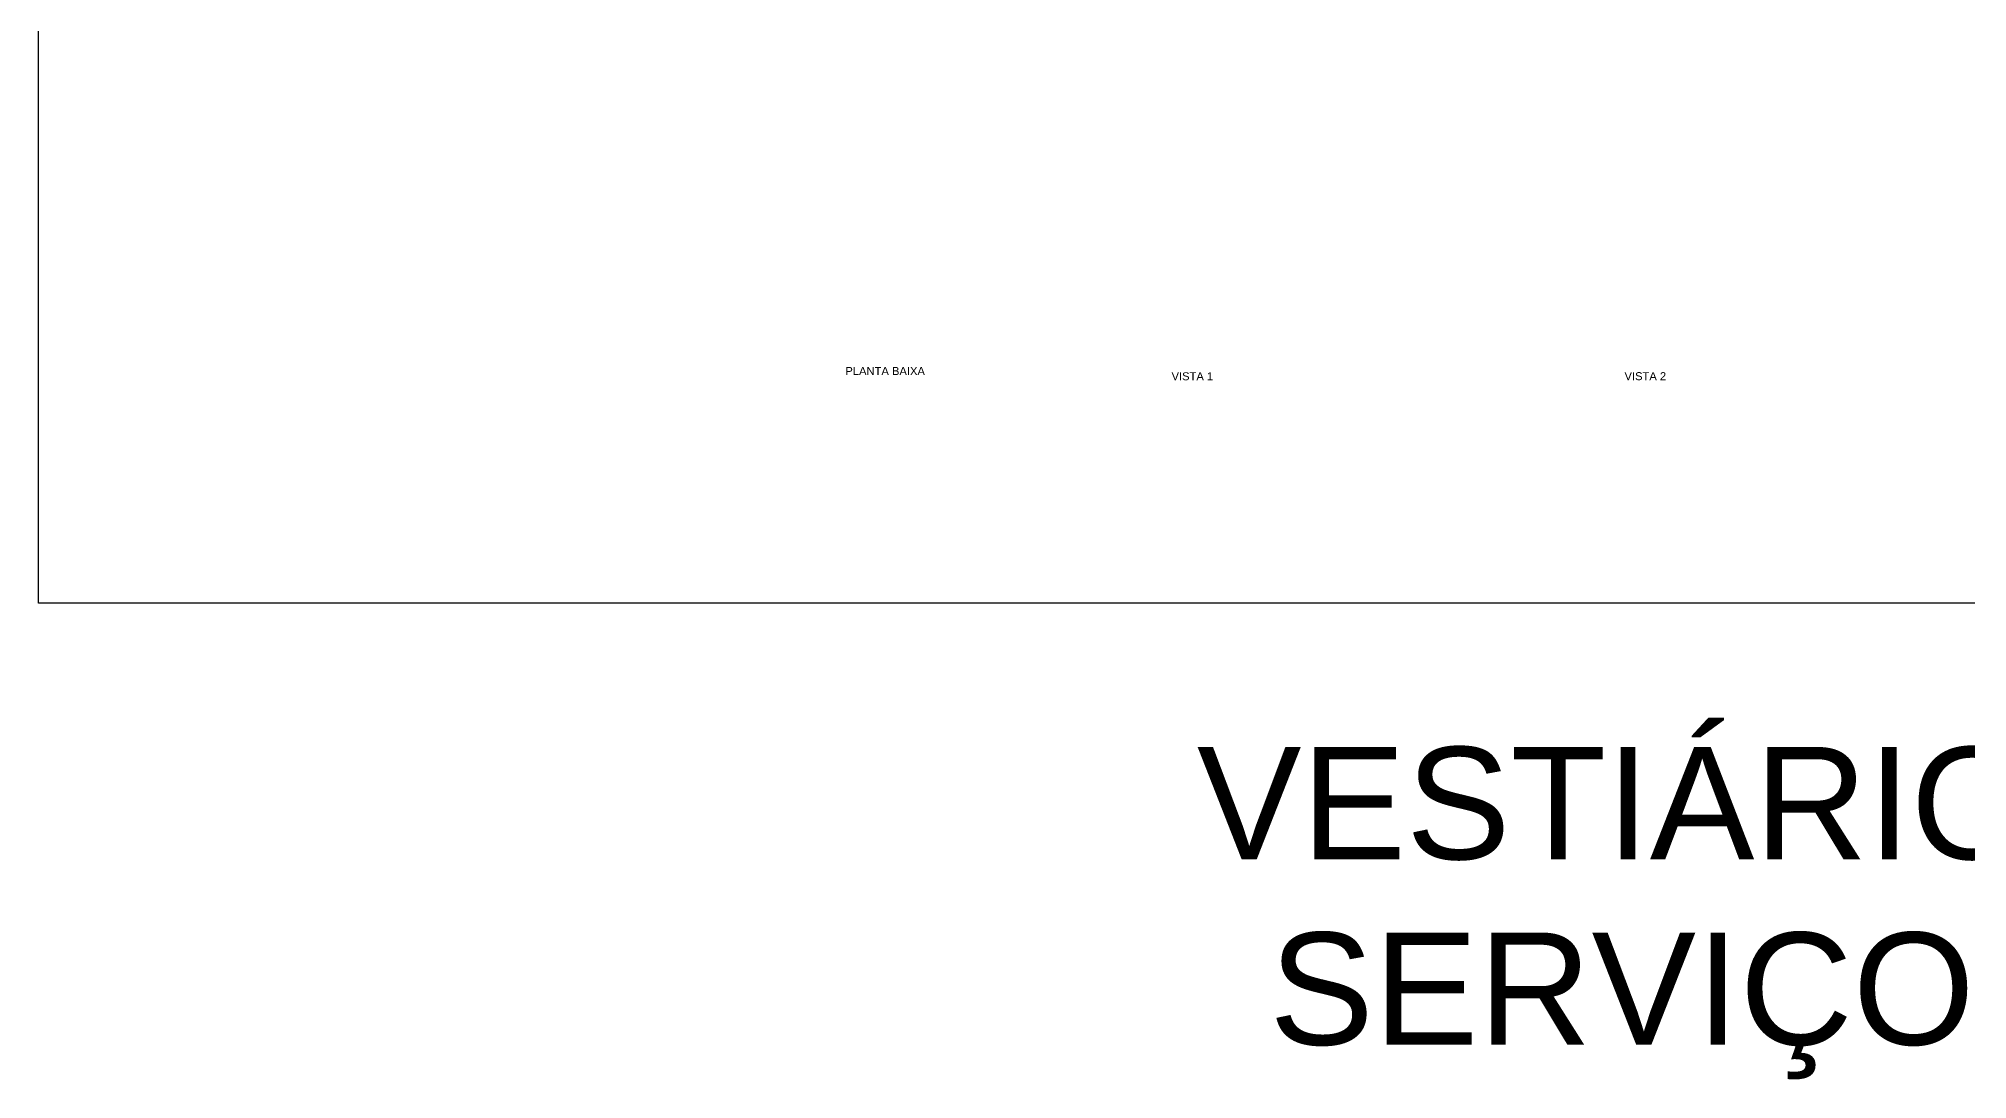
# Model space of a CAD drawing. Extents: x -36 to 357, y 137 to 237.
# Drawn here: x 35.9 to 52.36, y 191.33 to 200.2 of the extents above; entities that cross this region are included whole.
import ezdxf

# ---------------------------------------------------------------- set-up
doc = ezdxf.new("R2010")
doc.units = 0
doc.header["$LTSCALE"] = 0.01
doc.layers.get('0').update_dxf_attribs({"linetype": 'CONTINUOUS'})
doc.layers.add('ARQ-TXT-1_050', color=2, linetype='CONTINUOUS')
doc.styles.add('ESC-50-A20', font='arial.ttf', dxfattribs={"height": 0.1})
doc.styles.get("Standard").update_dxf_attribs({"font": 'ARIALUNI.TTF'})

msp = doc.modelspace()

# ---------------------------------------------------------------- linework, layer by layer
msp.add_lwpolyline([(35.9001, 210.1476), (61.1815, 210.1476), (61.1815, 195.3903), (35.9001, 195.3903)], close=True)

# ---------------------------------------------------------------- texts
for s, p in [('VESTIÁRIO', (45.7834, 193.2059)), ('SERVIÇO', (46.4006, 191.6239))]:
    msp.add_text(s, height=0.95734).set_placement(p)
at = {"layer": 'ARQ-TXT-1_050', "char_height": 0.068267, "width": 2.389517, "attachment_point": 1, "style": 'ESC-50-A20'}
for s, insert in [('\\pi1.7183;PLANTA BAIXA', (41.0657, 197.4029)), ('\\pi2.0523;VISTA 1', (43.5146, 197.3581)), ('\\pi2.0398;VISTA 2', (47.3918, 197.3588))]:
    msp.add_mtext(s, dxfattribs=dict(at, insert=insert))

doc.saveas('drawing.dxf')
